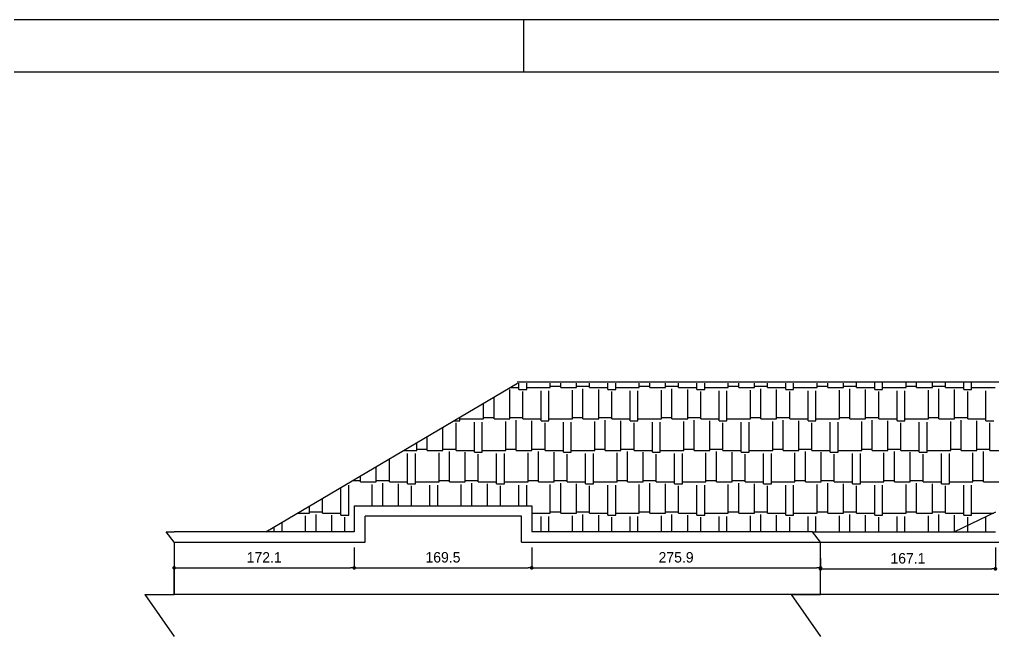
# Model space of a CAD drawing. Extents: x -1098 to 3016, y -832 to 644.
# Drawn here: x -877.9 to -691.8, y 525.6 to 643.5 of the extents above; entities that cross this region are included whole.
import ezdxf

# ---------------------------------------------------------------- set-up
doc = ezdxf.new("R2010")
doc.units = 0
doc.header["$MEASUREMENT"] = 0
doc.layers.get('0').update_dxf_attribs({"linetype": 'CONTINUOUS'})
doc.layers.get('DEFPOINTS').update_dxf_attribs({"linetype": 'CONTINUOUS'})
for name, color, linetype in [('ESQUADRIAS', 2, 'CONTINUOUS'), ('HACHURA', 1, 'CONTINUOUS'), ('MARGEXT', 2, 'CONTINUOUS'), ('MARGINT', 6, 'CONTINUOUS'), ('PAREDE', 1, 'CONTINUOUS'), ('PAREDES', 7, 'CONTINUOUS'), ('TELHADO', 2, 'CONTINUOUS')]:
    doc.layers.add(name, color=color, linetype=linetype)
doc.dimstyles.new('ISO-25', dxfattribs={"dimtxt": 10, "dimasz": 3.5, "dimexe": 1.25, "dimexo": 15, "dimgap": 5, "dimtad": 1, "dimdec": 1, "dimtxsty": 'STANDARD', "dimblk": 'DOT', "dimcen": 2.5, "dimclrd": 1, "dimclre": 1, "dimclrt": 2, "dimazin": 3, "dimtfac": 1, "dimtdec": 1, "dimtmove": 0, "dimatfit": 3})

# ---------------------------------------------------------------- blocks, each defined once
blk = doc.blocks.new('_DOT')
at = {"color": 0, "linetype": 'BYBLOCK'}
blk.add_line((-0.5, 0), (-1, 0), dxfattribs=at)
at = {"color": 0, "linetype": 'BYBLOCK', "const_width": 0.5}
blk.add_lwpolyline([(-0.25, 0, 1), (0.25, 0, 1)], format="xyb", close=True, dxfattribs=at)
blk = doc.blocks.new('*D145')
at = {"color": 1, "linetype": 'BYBLOCK'}
for p, q in [((-691.4, 542.61), (-691.4, 538.29)), ((-724.82, 540.61), (-724.82, 538.29)), ((-724.12, 538.54), (-692.1, 538.54))]:
    blk.add_line(p, q, dxfattribs=at)
at = {"layer": 'DEFPOINTS', "color": 0, "linetype": 'BYBLOCK'}
for p in [(-691.4, 545.61), (-724.82, 543.61), (-691.4, 538.54)]:
    blk.add_point(p, dxfattribs=at)
at = {"color": 1, "linetype": 'BYBLOCK', "xscale": 0.7000000000000001, "yscale": 0.7000000000000001, "zscale": 0.7000000000000001, "rotation": 180}
blk.add_blockref('_DOT', (-724.82, 538.54), dxfattribs=at)
at = {"color": 1, "linetype": 'BYBLOCK', "xscale": 0.7000000000000001, "yscale": 0.7000000000000001, "zscale": 0.7000000000000001}
blk.add_blockref('_DOT', (-691.4, 538.54), dxfattribs=at)
at = {"color": 2, "linetype": 'BYBLOCK', "insert": (-708.11, 540.54), "char_height": 2, "attachment_point": 5}
blk.add_mtext('167.1', dxfattribs=at)
blk = doc.blocks.new('*D146')
at = {"color": 1, "linetype": 'BYBLOCK'}
for p, q in [((-780, 542.61), (-780, 538.48)), ((-724.82, 540.61), (-724.82, 538.48)), ((-779.3, 538.73), (-725.52, 538.73))]:
    blk.add_line(p, q, dxfattribs=at)
at = {"layer": 'DEFPOINTS', "color": 0, "linetype": 'BYBLOCK'}
for p in [(-780, 545.61), (-724.82, 543.61), (-724.82, 538.73)]:
    blk.add_point(p, dxfattribs=at)
at = {"color": 1, "linetype": 'BYBLOCK', "xscale": 0.7000000000000001, "yscale": 0.7000000000000001, "zscale": 0.7000000000000001, "rotation": 180}
blk.add_blockref('_DOT', (-780, 538.73), dxfattribs=at)
at = {"color": 1, "linetype": 'BYBLOCK', "xscale": 0.7000000000000001, "yscale": 0.7000000000000001, "zscale": 0.7000000000000001}
blk.add_blockref('_DOT', (-724.82, 538.73), dxfattribs=at)
at = {"color": 2, "linetype": 'BYBLOCK', "insert": (-752.41, 540.73), "char_height": 2, "attachment_point": 5}
blk.add_mtext('275.9', dxfattribs=at)
blk = doc.blocks.new('*D147')
at = {"color": 1, "linetype": 'BYBLOCK'}
for p, q in [((-813.9, 542.61), (-813.9, 538.48)), ((-780, 542.61), (-780, 538.48)), ((-813.2, 538.73), (-780.7, 538.73))]:
    blk.add_line(p, q, dxfattribs=at)
at = {"layer": 'DEFPOINTS', "color": 0, "linetype": 'BYBLOCK'}
for p in [(-813.9, 545.61), (-780, 545.61), (-780, 538.73)]:
    blk.add_point(p, dxfattribs=at)
at = {"color": 1, "linetype": 'BYBLOCK', "xscale": 0.7000000000000001, "yscale": 0.7000000000000001, "zscale": 0.7000000000000001, "rotation": 180}
blk.add_blockref('_DOT', (-813.9, 538.73), dxfattribs=at)
at = {"color": 1, "linetype": 'BYBLOCK', "xscale": 0.7000000000000001, "yscale": 0.7000000000000001, "zscale": 0.7000000000000001}
blk.add_blockref('_DOT', (-780, 538.73), dxfattribs=at)
at = {"color": 2, "linetype": 'BYBLOCK', "insert": (-796.95, 540.73), "char_height": 2, "attachment_point": 5}
blk.add_mtext('169.5', dxfattribs=at)
blk = doc.blocks.new('*D148')
at = {"color": 1, "linetype": 'BYBLOCK'}
for p, q in [((-813.9, 542.61), (-813.9, 538.48)), ((-848.32, 540.61), (-848.32, 538.48)), ((-847.62, 538.73), (-814.6, 538.73))]:
    blk.add_line(p, q, dxfattribs=at)
at = {"layer": 'DEFPOINTS', "color": 0, "linetype": 'BYBLOCK'}
for p in [(-813.9, 545.61), (-848.32, 543.61), (-813.9, 538.73)]:
    blk.add_point(p, dxfattribs=at)
at = {"color": 1, "linetype": 'BYBLOCK', "xscale": 0.7000000000000001, "yscale": 0.7000000000000001, "zscale": 0.7000000000000001, "rotation": 180}
blk.add_blockref('_DOT', (-848.32, 538.73), dxfattribs=at)
at = {"color": 1, "linetype": 'BYBLOCK', "xscale": 0.7000000000000001, "yscale": 0.7000000000000001, "zscale": 0.7000000000000001}
blk.add_blockref('_DOT', (-813.9, 538.73), dxfattribs=at)
at = {"color": 2, "linetype": 'BYBLOCK', "insert": (-831.11, 540.73), "char_height": 2, "attachment_point": 5}
blk.add_mtext('172.1', dxfattribs=at)

msp = doc.modelspace()

# ---------------------------------------------------------------- linework, layer by layer
at = {"layer": 'ESQUADRIAS', "color": 4}
for points in [[(-830.769, 545.61), (-782.7, 573.992)], [(-782.746, 574.244), (-492.746, 574.244)], [(-813.898, 550.61), (-813.898, 545.61)], [(-813.898, 550.61), (-779.998, 550.61)], [(-779.998, 550.61), (-779.998, 545.61)], [(-849.822, 545.61), (-848.322, 545.61)], [(-848.322, 543.61), (-849.822, 545.61)], [(-813.898, 545.61), (-848.322, 545.61)], [(-726.322, 545.61), (-779.998, 545.61)], [(-848.322, 543.61), (-848.322, 533.61)], [(-848.322, 533.61), (-848.322, 538.444)], [(-853.931, 533.61), (-848.322, 533.61)], [(-853.931, 533.61), (-848.322, 525.61)]]:
    msp.add_lwpolyline(points, dxfattribs=at)
at = {"layer": 'HACHURA', "color": 1}
for p, q in [((-782.447, 572.803), (-782.447, 573.992)), ((-780.947, 572.803), (-780.947, 573.993)), ((-776.447, 573.178), (-776.447, 573.997)), ((-776.447, 573.428), (-774.447, 573.428)), ((-774.447, 573.178), (-774.447, 573.999)), ((-771.447, 573.178), (-771.447, 574.001)), ((-771.447, 573.428), (-768.947, 573.428)), ((-768.947, 573.178), (-768.947, 574.004)), ((-765.447, 572.803), (-765.447, 574.007)), ((-763.947, 572.803), (-763.947, 574.008)), ((-759.447, 573.178), (-759.447, 574.012)), ((-759.447, 573.428), (-757.447, 573.428)), ((-757.447, 573.178), (-757.447, 574.014)), ((-754.447, 573.178), (-754.447, 574.016)), ((-754.447, 573.428), (-751.947, 573.428)), ((-751.947, 573.178), (-751.947, 574.018)), ((-748.447, 572.803), (-748.447, 574.021)), ((-746.947, 572.803), (-746.947, 574.023)), ((-742.447, 573.178), (-742.447, 574.027)), ((-742.447, 573.428), (-740.447, 573.428)), ((-740.447, 573.178), (-740.447, 574.028)), ((-737.447, 573.178), (-737.447, 574.031)), ((-737.447, 573.428), (-734.947, 573.428)), ((-734.947, 573.178), (-734.947, 574.033)), ((-731.447, 572.803), (-731.447, 574.036)), ((-729.947, 572.803), (-729.947, 574.037)), ((-725.447, 573.178), (-725.447, 574.041)), ((-725.447, 573.428), (-723.447, 573.428)), ((-723.447, 573.178), (-723.447, 574.043)), ((-720.447, 573.178), (-720.447, 574.046)), ((-720.447, 573.428), (-717.947, 573.428)), ((-717.947, 573.178), (-717.947, 574.048)), ((-714.447, 572.803), (-714.447, 574.051)), ((-712.947, 572.803), (-712.947, 574.052)), ((-708.447, 573.178), (-708.447, 574.056)), ((-708.447, 573.428), (-706.447, 573.428)), ((-706.447, 573.178), (-706.447, 574.058)), ((-703.447, 573.178), (-703.447, 574.06)), ((-703.447, 573.428), (-700.947, 573.428)), ((-700.947, 573.178), (-700.947, 574.063)), ((-697.447, 572.803), (-697.447, 574.066)), ((-695.947, 572.803), (-695.947, 574.067)), ((-784.197, 567.178), (-784.197, 572.803)), ((-784.078, 573.178), (-782.447, 573.178)), ((-782.447, 572.803), (-780.947, 572.803)), ((-781.697, 567.178), (-781.697, 572.428)), ((-780.947, 573.178), (-776.447, 573.178)), ((-778.197, 566.803), (-778.197, 572.553)), ((-776.697, 566.803), (-776.697, 572.553)), ((-774.447, 573.178), (-771.447, 573.178)), ((-772.197, 567.178), (-772.197, 572.678)), ((-770.197, 567.178), (-770.197, 572.928)), ((-768.947, 573.178), (-765.447, 573.178)), ((-767.197, 567.178), (-767.197, 572.803)), ((-765.447, 572.803), (-763.947, 572.803)), ((-764.697, 567.178), (-764.697, 572.428)), ((-763.947, 573.178), (-759.447, 573.178)), ((-761.197, 566.803), (-761.197, 572.553)), ((-759.697, 566.803), (-759.697, 572.553)), ((-757.447, 573.178), (-754.447, 573.178)), ((-755.197, 567.178), (-755.197, 572.678)), ((-753.197, 567.178), (-753.197, 572.928)), ((-751.947, 573.178), (-748.447, 573.178)), ((-750.197, 567.178), (-750.197, 572.803)), ((-748.447, 572.803), (-746.947, 572.803)), ((-747.697, 567.178), (-747.697, 572.428)), ((-746.947, 573.178), (-742.447, 573.178)), ((-744.197, 566.803), (-744.197, 572.553)), ((-742.697, 566.803), (-742.697, 572.553)), ((-740.447, 573.178), (-737.447, 573.178)), ((-738.197, 567.178), (-738.197, 572.678)), ((-736.197, 567.178), (-736.197, 572.928)), ((-734.947, 573.178), (-731.447, 573.178)), ((-733.197, 567.178), (-733.197, 572.803)), ((-731.447, 572.803), (-729.947, 572.803)), ((-730.697, 567.178), (-730.697, 572.428)), ((-729.947, 573.178), (-725.447, 573.178)), ((-727.197, 566.803), (-727.197, 572.553)), ((-725.697, 566.803), (-725.697, 572.553)), ((-723.447, 573.178), (-720.447, 573.178)), ((-721.197, 567.178), (-721.197, 572.678)), ((-719.197, 567.178), (-719.197, 572.928)), ((-717.947, 573.178), (-714.447, 573.178)), ((-716.197, 567.178), (-716.197, 572.803)), ((-714.447, 572.803), (-712.947, 572.803)), ((-713.697, 567.178), (-713.697, 572.428)), ((-712.947, 573.178), (-708.447, 573.178)), ((-710.197, 566.803), (-710.197, 572.553)), ((-708.697, 566.803), (-708.697, 572.553)), ((-706.447, 573.178), (-703.447, 573.178)), ((-704.197, 567.178), (-704.197, 572.678)), ((-702.197, 567.178), (-702.197, 572.928)), ((-700.947, 573.178), (-697.447, 573.178)), ((-699.197, 567.178), (-699.197, 572.803)), ((-697.447, 572.803), (-695.947, 572.803)), ((-696.697, 567.178), (-696.697, 572.428)), ((-695.947, 573.178), (-691.447, 573.178)), ((-693.197, 566.803), (-693.197, 572.553)), ((-789.197, 567.178), (-789.197, 570.155)), ((-787.197, 567.178), (-787.197, 571.336)), ((-794.876, 566.803), (-793.697, 566.803)), ((-794.447, 561.178), (-794.447, 566.428)), ((-793.697, 566.803), (-793.697, 567.498)), ((-793.697, 567.178), (-789.197, 567.178)), ((-790.947, 560.803), (-790.947, 566.553)), ((-789.447, 560.803), (-789.447, 566.553)), ((-789.197, 567.428), (-787.197, 567.428)), ((-787.197, 567.178), (-784.197, 567.178)), ((-784.947, 561.178), (-784.947, 566.678)), ((-784.197, 567.428), (-781.697, 567.428)), ((-782.947, 561.178), (-782.947, 566.928)), ((-781.697, 567.178), (-778.197, 567.178)), ((-779.947, 561.178), (-779.947, 566.803)), ((-778.197, 566.803), (-776.697, 566.803)), ((-777.447, 561.178), (-777.447, 566.428)), ((-776.697, 567.178), (-772.197, 567.178)), ((-773.947, 560.803), (-773.947, 566.553)), ((-772.447, 560.803), (-772.447, 566.553)), ((-772.197, 567.428), (-770.197, 567.428)), ((-770.197, 567.178), (-767.197, 567.178)), ((-767.947, 561.178), (-767.947, 566.678)), ((-767.197, 567.428), (-764.697, 567.428)), ((-765.947, 561.178), (-765.947, 566.928)), ((-764.697, 567.178), (-761.197, 567.178)), ((-762.947, 561.178), (-762.947, 566.803)), ((-761.197, 566.803), (-759.697, 566.803)), ((-760.447, 561.178), (-760.447, 566.428)), ((-759.697, 567.178), (-755.197, 567.178)), ((-756.947, 560.803), (-756.947, 566.553)), ((-755.447, 560.803), (-755.447, 566.553)), ((-755.197, 567.428), (-753.197, 567.428)), ((-753.197, 567.178), (-750.197, 567.178)), ((-750.947, 561.178), (-750.947, 566.678)), ((-750.197, 567.428), (-747.697, 567.428)), ((-748.947, 561.178), (-748.947, 566.928)), ((-747.697, 567.178), (-744.197, 567.178)), ((-745.947, 561.178), (-745.947, 566.803)), ((-744.197, 566.803), (-742.697, 566.803)), ((-743.447, 561.178), (-743.447, 566.428)), ((-742.697, 567.178), (-738.197, 567.178)), ((-739.947, 560.803), (-739.947, 566.553)), ((-738.447, 560.803), (-738.447, 566.553)), ((-738.197, 567.428), (-736.197, 567.428)), ((-736.197, 567.178), (-733.197, 567.178)), ((-733.947, 561.178), (-733.947, 566.678)), ((-733.197, 567.428), (-730.697, 567.428)), ((-731.947, 561.178), (-731.947, 566.928)), ((-730.697, 567.178), (-727.197, 567.178)), ((-728.947, 561.178), (-728.947, 566.803)), ((-727.197, 566.803), (-725.697, 566.803)), ((-726.447, 561.178), (-726.447, 566.428)), ((-725.697, 567.178), (-721.197, 567.178)), ((-722.947, 560.803), (-722.947, 566.553)), ((-721.447, 560.803), (-721.447, 566.553)), ((-721.197, 567.428), (-719.197, 567.428)), ((-719.197, 567.178), (-716.197, 567.178)), ((-716.947, 561.178), (-716.947, 566.678)), ((-716.197, 567.428), (-713.697, 567.428)), ((-714.947, 561.178), (-714.947, 566.928)), ((-713.697, 567.178), (-710.197, 567.178)), ((-711.947, 561.178), (-711.947, 566.803)), ((-710.197, 566.803), (-708.697, 566.803)), ((-709.447, 561.178), (-709.447, 566.428)), ((-708.697, 567.178), (-704.197, 567.178)), ((-705.947, 560.803), (-705.947, 566.553)), ((-704.447, 560.803), (-704.447, 566.553)), ((-704.197, 567.428), (-702.197, 567.428)), ((-702.197, 567.178), (-699.197, 567.178)), ((-699.947, 561.178), (-699.947, 566.678)), ((-699.197, 567.428), (-696.697, 567.428)), ((-697.947, 561.178), (-697.947, 566.928)), ((-696.697, 567.178), (-693.197, 567.178)), ((-694.947, 561.178), (-694.947, 566.803)), ((-693.197, 566.803), (-691.697, 566.803)), ((-692.447, 561.178), (-692.447, 566.428)), ((-796.947, 561.178), (-796.947, 565.58)), ((-801.947, 561.178), (-801.947, 562.627)), ((-799.947, 561.178), (-799.947, 563.808)), ((-804.403, 561.178), (-801.947, 561.178)), ((-803.697, 554.803), (-803.697, 560.553)), ((-802.197, 554.803), (-802.197, 560.553)), ((-801.947, 561.428), (-799.947, 561.428)), ((-799.947, 561.178), (-796.947, 561.178)), ((-797.697, 555.178), (-797.697, 560.678)), ((-796.947, 561.428), (-794.447, 561.428)), ((-795.697, 555.178), (-795.697, 560.928)), ((-794.447, 561.178), (-790.947, 561.178)), ((-792.697, 555.178), (-792.697, 560.803)), ((-790.947, 560.803), (-789.447, 560.803)), ((-790.197, 555.178), (-790.197, 560.428)), ((-789.447, 561.178), (-784.947, 561.178)), ((-786.697, 554.803), (-786.697, 560.553)), ((-785.197, 554.803), (-785.197, 560.553)), ((-784.947, 561.428), (-782.947, 561.428)), ((-782.947, 561.178), (-779.947, 561.178)), ((-780.697, 555.178), (-780.697, 560.678)), ((-779.947, 561.428), (-777.447, 561.428)), ((-778.697, 555.178), (-778.697, 560.928)), ((-777.447, 561.178), (-773.947, 561.178)), ((-775.697, 555.178), (-775.697, 560.803)), ((-773.947, 560.803), (-772.447, 560.803)), ((-773.197, 555.178), (-773.197, 560.428)), ((-772.447, 561.178), (-767.947, 561.178)), ((-769.697, 554.803), (-769.697, 560.553)), ((-768.197, 554.803), (-768.197, 560.553)), ((-767.947, 561.428), (-765.947, 561.428)), ((-765.947, 561.178), (-762.947, 561.178)), ((-763.697, 555.178), (-763.697, 560.678)), ((-762.947, 561.428), (-760.447, 561.428)), ((-761.697, 555.178), (-761.697, 560.928)), ((-760.447, 561.178), (-756.947, 561.178)), ((-758.697, 555.178), (-758.697, 560.803)), ((-756.947, 560.803), (-755.447, 560.803)), ((-756.197, 555.178), (-756.197, 560.428)), ((-755.447, 561.178), (-750.947, 561.178)), ((-752.697, 554.803), (-752.697, 560.553)), ((-751.197, 554.803), (-751.197, 560.553)), ((-750.947, 561.428), (-748.947, 561.428)), ((-748.947, 561.178), (-745.947, 561.178)), ((-746.697, 555.178), (-746.697, 560.678)), ((-745.947, 561.428), (-743.447, 561.428)), ((-744.697, 555.178), (-744.697, 560.928)), ((-743.447, 561.178), (-739.947, 561.178)), ((-741.697, 555.178), (-741.697, 560.803)), ((-739.947, 560.803), (-738.447, 560.803)), ((-739.197, 555.178), (-739.197, 560.428)), ((-738.447, 561.178), (-733.947, 561.178)), ((-735.697, 554.803), (-735.697, 560.553)), ((-734.197, 554.803), (-734.197, 560.553)), ((-733.947, 561.428), (-731.947, 561.428)), ((-731.947, 561.178), (-728.947, 561.178)), ((-729.697, 555.178), (-729.697, 560.678)), ((-728.947, 561.428), (-726.447, 561.428)), ((-727.697, 555.178), (-727.697, 560.928)), ((-726.447, 561.178), (-722.947, 561.178)), ((-724.697, 555.178), (-724.697, 560.803)), ((-722.947, 560.803), (-721.447, 560.803)), ((-722.197, 555.178), (-722.197, 560.428)), ((-721.447, 561.178), (-716.947, 561.178)), ((-718.697, 554.803), (-718.697, 560.553)), ((-717.197, 554.803), (-717.197, 560.553)), ((-716.947, 561.428), (-714.947, 561.428)), ((-714.947, 561.178), (-711.947, 561.178)), ((-712.697, 555.178), (-712.697, 560.678)), ((-711.947, 561.428), (-709.447, 561.428)), ((-710.697, 555.178), (-710.697, 560.928)), ((-709.447, 561.178), (-705.947, 561.178)), ((-707.697, 555.178), (-707.697, 560.803)), ((-705.947, 560.803), (-704.447, 560.803)), ((-705.197, 555.178), (-705.197, 560.428)), ((-704.447, 561.178), (-699.947, 561.178)), ((-701.697, 554.803), (-701.697, 560.553)), ((-700.197, 554.803), (-700.197, 560.553)), ((-699.947, 561.428), (-697.947, 561.428)), ((-697.947, 561.178), (-694.947, 561.178)), ((-695.697, 555.178), (-695.697, 560.678)), ((-694.947, 561.428), (-692.447, 561.428)), ((-693.697, 555.178), (-693.697, 560.928)), ((-692.447, 561.178), (-688.947, 561.178)), ((-807.197, 555.178), (-807.197, 559.528)), ((-809.697, 555.178), (-809.697, 558.052)), ((-814.142, 555.428), (-812.697, 555.428)), ((-812.697, 555.178), (-812.697, 556.28)), ((-812.697, 555.178), (-809.697, 555.178)), ((-810.447, 550.61), (-810.447, 554.678)), ((-809.697, 555.428), (-807.197, 555.428)), ((-808.447, 550.61), (-808.447, 554.928)), ((-807.197, 555.178), (-803.697, 555.178)), ((-805.447, 550.61), (-805.447, 554.803)), ((-803.697, 554.803), (-802.197, 554.803)), ((-802.197, 555.178), (-797.697, 555.178)), ((-797.697, 555.428), (-795.697, 555.428)), ((-795.697, 555.178), (-792.697, 555.178)), ((-793.447, 550.61), (-793.447, 554.678)), ((-792.697, 555.428), (-790.197, 555.428)), ((-791.447, 550.61), (-791.447, 554.928)), ((-790.197, 555.178), (-786.697, 555.178)), ((-788.447, 550.61), (-788.447, 554.803)), ((-786.697, 554.803), (-785.197, 554.803)), ((-785.197, 555.178), (-780.697, 555.178)), ((-780.697, 555.428), (-778.697, 555.428)), ((-778.697, 555.178), (-775.697, 555.178)), ((-776.447, 549.178), (-776.447, 554.678)), ((-775.697, 555.428), (-773.197, 555.428)), ((-774.447, 549.178), (-774.447, 554.928)), ((-773.197, 555.178), (-769.697, 555.178)), ((-771.447, 549.178), (-771.447, 554.803)), ((-769.697, 554.803), (-768.197, 554.803)), ((-768.197, 555.178), (-763.697, 555.178)), ((-763.697, 555.428), (-761.697, 555.428)), ((-761.697, 555.178), (-758.697, 555.178)), ((-759.447, 549.178), (-759.447, 554.678)), ((-758.697, 555.428), (-756.197, 555.428)), ((-757.447, 549.178), (-757.447, 554.928)), ((-756.197, 555.178), (-752.697, 555.178)), ((-754.447, 549.178), (-754.447, 554.803)), ((-752.697, 554.803), (-751.197, 554.803)), ((-751.197, 555.178), (-746.697, 555.178)), ((-746.697, 555.428), (-744.697, 555.428)), ((-744.697, 555.178), (-741.697, 555.178)), ((-742.447, 549.178), (-742.447, 554.678)), ((-741.697, 555.428), (-739.197, 555.428)), ((-740.447, 549.178), (-740.447, 554.928)), ((-739.197, 555.178), (-735.697, 555.178)), ((-737.447, 549.178), (-737.447, 554.803)), ((-735.697, 554.803), (-734.197, 554.803)), ((-734.197, 555.178), (-729.697, 555.178)), ((-729.697, 555.428), (-727.697, 555.428)), ((-727.697, 555.178), (-724.697, 555.178)), ((-725.447, 549.178), (-725.447, 554.678)), ((-724.697, 555.428), (-722.197, 555.428)), ((-723.447, 549.178), (-723.447, 554.928)), ((-722.197, 555.178), (-718.697, 555.178)), ((-720.447, 549.178), (-720.447, 554.803)), ((-718.697, 554.803), (-717.197, 554.803)), ((-717.197, 555.178), (-712.697, 555.178)), ((-712.697, 555.428), (-710.697, 555.428)), ((-710.697, 555.178), (-707.697, 555.178)), ((-708.447, 549.178), (-708.447, 554.678)), ((-707.697, 555.428), (-705.197, 555.428)), ((-706.447, 549.178), (-706.447, 554.928)), ((-705.197, 555.178), (-701.697, 555.178)), ((-703.447, 549.178), (-703.447, 554.803)), ((-701.697, 554.803), (-700.197, 554.803)), ((-700.197, 555.178), (-695.697, 555.178)), ((-695.697, 555.428), (-693.697, 555.428)), ((-693.697, 555.178), (-690.697, 555.178)), ((-816.447, 548.803), (-816.447, 554.066)), ((-814.947, 548.803), (-814.947, 554.553)), ((-802.947, 550.61), (-802.947, 554.428)), ((-799.447, 550.61), (-799.447, 554.553)), ((-797.947, 550.61), (-797.947, 554.553)), ((-785.947, 550.61), (-785.947, 554.428)), ((-782.447, 550.61), (-782.447, 554.553)), ((-780.947, 550.61), (-780.947, 554.553)), ((-768.947, 549.178), (-768.947, 554.428)), ((-765.447, 548.803), (-765.447, 554.553)), ((-763.947, 548.803), (-763.947, 554.553)), ((-751.947, 549.178), (-751.947, 554.428)), ((-748.447, 548.803), (-748.447, 554.553)), ((-746.947, 548.803), (-746.947, 554.553)), ((-734.947, 549.178), (-734.947, 554.428)), ((-731.447, 548.803), (-731.447, 554.553)), ((-729.947, 548.803), (-729.947, 554.553)), ((-717.947, 549.178), (-717.947, 554.428)), ((-714.447, 548.803), (-714.447, 554.553)), ((-712.947, 548.803), (-712.947, 554.553)), ((-700.947, 549.178), (-700.947, 554.428)), ((-697.447, 548.803), (-697.447, 554.553)), ((-695.947, 548.803), (-695.947, 554.553)), ((-819.947, 549.178), (-819.947, 552)), ((-824.727, 549.178), (-822.447, 549.178)), ((-822.447, 549.178), (-822.447, 550.524)), ((-822.447, 549.428), (-819.947, 549.428)), ((-819.947, 549.178), (-816.447, 549.178)), ((-779.958, 549.167), (-776.447, 549.178)), ((-776.447, 549.428), (-774.447, 549.428)), ((-774.447, 549.178), (-771.447, 549.178)), ((-771.447, 549.428), (-768.947, 549.428)), ((-768.947, 549.178), (-765.447, 549.178)), ((-763.947, 549.178), (-759.447, 549.178)), ((-759.447, 549.428), (-757.447, 549.428)), ((-757.447, 549.178), (-754.447, 549.178)), ((-754.447, 549.428), (-751.947, 549.428)), ((-751.947, 549.178), (-748.447, 549.178)), ((-746.947, 549.178), (-742.447, 549.178)), ((-742.447, 549.428), (-740.447, 549.428)), ((-740.447, 549.178), (-737.447, 549.178)), ((-737.447, 549.428), (-734.947, 549.428)), ((-734.947, 549.178), (-731.447, 549.178)), ((-729.947, 549.178), (-725.447, 549.178)), ((-725.447, 549.428), (-723.447, 549.428)), ((-723.447, 549.178), (-720.447, 549.178)), ((-720.447, 549.428), (-717.947, 549.428)), ((-717.947, 549.178), (-714.447, 549.178)), ((-712.947, 549.178), (-708.447, 549.178)), ((-708.447, 549.428), (-706.447, 549.428)), ((-706.447, 549.178), (-703.447, 549.178)), ((-703.447, 549.428), (-700.947, 549.428)), ((-700.947, 549.178), (-697.447, 549.178)), ((-695.947, 549.178), (-691.76, 549.178)), ((-827.697, 545.61), (-827.697, 547.424)), ((-823.197, 545.61), (-823.197, 548.678)), ((-821.197, 545.61), (-821.197, 548.928)), ((-818.197, 545.61), (-818.197, 548.803)), ((-816.447, 548.803), (-814.947, 548.803)), ((-815.697, 545.61), (-815.697, 548.428)), ((-778.197, 545.61), (-778.197, 548.553)), ((-776.697, 545.61), (-776.697, 548.553)), ((-772.197, 545.61), (-772.197, 548.678)), ((-770.197, 545.61), (-770.197, 548.928)), ((-767.197, 545.61), (-767.197, 548.803)), ((-765.447, 548.803), (-763.947, 548.803)), ((-764.697, 545.61), (-764.697, 548.428)), ((-761.197, 545.61), (-761.197, 548.553)), ((-759.697, 545.61), (-759.697, 548.553)), ((-755.197, 545.61), (-755.197, 548.678)), ((-753.197, 545.61), (-753.197, 548.928)), ((-750.197, 545.61), (-750.197, 548.803)), ((-748.447, 548.803), (-746.947, 548.803)), ((-747.697, 545.61), (-747.697, 548.428)), ((-744.197, 545.61), (-744.197, 548.553)), ((-742.697, 545.61), (-742.697, 548.553)), ((-738.197, 545.61), (-738.197, 548.678)), ((-736.197, 545.61), (-736.197, 548.928)), ((-733.197, 545.61), (-733.197, 548.803)), ((-731.447, 548.803), (-729.947, 548.803)), ((-730.697, 545.61), (-730.697, 548.428)), ((-727.197, 545.61), (-727.197, 548.553)), ((-725.697, 545.61), (-725.697, 548.553)), ((-721.197, 545.61), (-721.197, 548.678)), ((-719.197, 545.61), (-719.197, 548.928)), ((-716.197, 545.61), (-716.197, 548.803)), ((-714.447, 548.803), (-712.947, 548.803)), ((-713.697, 545.61), (-713.697, 548.428)), ((-710.197, 545.61), (-710.197, 548.553)), ((-708.697, 545.61), (-708.697, 548.553)), ((-704.197, 545.61), (-704.197, 548.678)), ((-702.197, 545.61), (-702.197, 548.928)), ((-699.197, 545.629), (-699.197, 548.803)), ((-697.447, 548.803), (-695.947, 548.803)), ((-696.697, 546.822), (-696.697, 548.428)), ((-693.197, 548.492), (-693.197, 548.553)), ((-829.197, 545.61), (-829.197, 546.539))]:
    msp.add_line(p, q, dxfattribs=at)
at = {"layer": 'HACHURA', "color": 2}
for p, q in [((-693.197, 545.61), (-693.197, 548.492)), ((-699.197, 545.61), (-699.197, 545.629)), ((-696.697, 545.61), (-696.697, 546.822))]:
    msp.add_line(p, q, dxfattribs=at)
at = {"layer": 'MARGEXT'}
for p, q in [((-1067.5, 643.5), (-226.5, 643.5)), ((-781.5, 633.5), (-781.5, 643.5))]:
    msp.add_line(p, q, dxfattribs=at)
at = {"layer": 'MARGINT'}
msp.add_line((-1042.5, 633.5), (-236.5, 633.5), dxfattribs=at)
at = {"layer": 'PAREDE', "color": 2}
for points in [[(-781.942, 548.61), (-811.842, 548.61)], [(-811.842, 543.61), (-811.842, 548.61)], [(-781.942, 543.61), (-781.942, 548.61)], [(-848.322, 543.61), (-811.842, 543.61)], [(-781.942, 543.61), (-689.347, 543.61)], [(-431.222, 533.61), (-848.322, 533.61)]]:
    msp.add_lwpolyline(points, dxfattribs=at)
at = {"layer": 'PAREDES'}
for points in [[(-724.822, 543.61), (-726.322, 545.61)], [(-726.322, 545.61), (-691.402, 545.61)], [(-724.822, 533.61), (-724.822, 543.61)], [(-730.431, 533.61), (-724.822, 533.61)], [(-730.431, 533.61), (-724.822, 525.61)]]:
    msp.add_lwpolyline(points, dxfattribs=at)
at = {"layer": 'TELHADO', "color": 7}
msp.add_lwpolyline([(-691.361, 549.368), (-699.236, 545.61)], dxfattribs=at)

# ---------------------------------------------------------------- dimensions: what is measured, and where the dimension line sits
at = {"layer": 'ESQUADRIAS', "color": 1}
for base, p1, p2, picture, middle in [((-813.898, 538.728), (-848.322, 543.61), (-813.898, 545.61), '*D148', (-831.11, 540.728)), ((-779.998, 538.728), (-813.898, 545.61), (-779.998, 545.61), '*D147', (-796.948, 540.728)), ((-724.822, 538.729), (-779.998, 545.61), (-724.822, 543.61), '*D146', (-752.41, 540.729)), ((-691.402, 538.54), (-724.822, 543.61), (-691.402, 545.61), '*D145', (-708.112, 540.54))]:
    dim = msp.add_linear_dim(base=base, p1=p1, p2=p2, dimstyle='ISO-25', override={"dimscale": 0.2, "dimlfac": 5}, dxfattribs=at)
    dim.commit()
    dim.dimension.update_dxf_attribs({"geometry": picture, "text_midpoint": middle})

doc.saveas('drawing.dxf')
